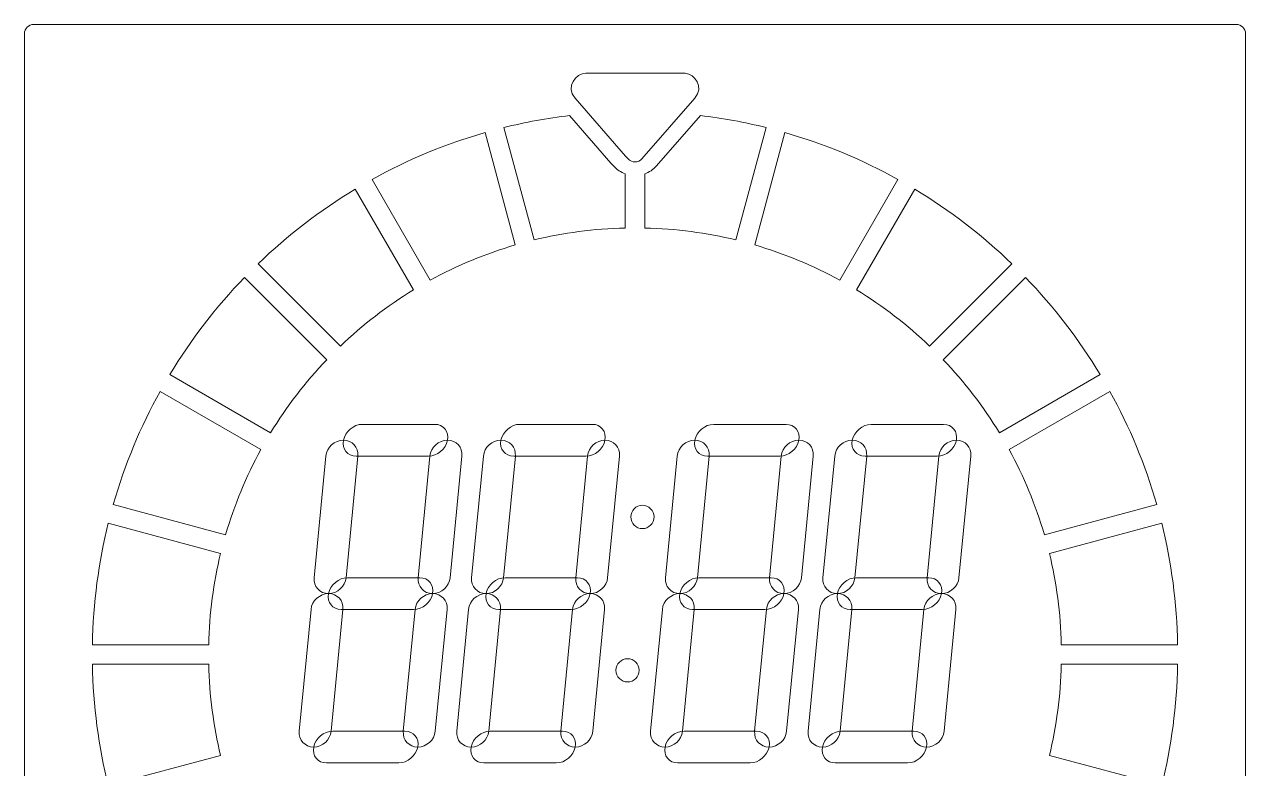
# Model space of a CAD drawing. Header units: millimetres. Extents: x 0 to 31.5, y 0 to 31.5.
# Drawn here: x 0 to 31.5, y 12.31 to 31.5 of the extents above; entities that cross this region are included whole.
import ezdxf

# ---------------------------------------------------------------- set-up
doc = ezdxf.new("R2010")
doc.units = ezdxf.units.MM
doc.header["$MEASUREMENT"] = 0
doc.layers.add('CAMADA_1', color=7, linetype='Continuous')

msp = doc.modelspace()

# ---------------------------------------------------------------- linework, layer by layer
at = {"layer": 'CAMADA_1', "lineweight": 9}
for centre in [(15.9417, 18.799), (15.5583, 14.8437)]:
    msp.add_ellipse(centre, major_axis=(0, 0.3), ratio=1, dxfattribs=at)
for points, knots in [([(0.2423, 31.5), (0.2423, 31.5), (31.2577, 31.5), (31.2577, 31.5), (31.2577, 31.5), (31.3912, 31.5), (31.5, 31.3912), (31.5, 31.2577), (31.5, 31.2577), (31.5, 31.2577), (31.5, 0.2423), (31.5, 0.2423), (31.5, 0.2423), (31.5, 0.1088), (31.3912, 0), (31.2577, 0), (31.2577, 0), (31.2577, 0), (0.2423, 0), (0.2423, 0), (0.2423, 0), (0.1088, 0), (0, 0.1088), (0, 0.2423), (0, 0.2423), (0, 0.2423), (0, 31.2577), (0, 31.2577), (0, 31.2577), (0, 31.3912), (0.1088, 31.5), (0.2423, 31.5)], [0, 0, 0, 0, 0.1111111, 0.1111111, 0.1111111, 0.1111111, 0.2222222, 0.2222222, 0.2222222, 0.2222222, 0.3333333, 0.3333333, 0.3333333, 0.3333333, 0.4444444, 0.4444444, 0.4444444, 0.4444444, 0.5555556, 0.5555556, 0.5555556, 0.5555556, 0.6666667, 0.6666667, 0.6666667, 0.6666667, 0.7777778, 0.7777778, 0.7777778, 0.7777778, 1, 1, 1, 1]), ([(14.2058, 29.596), (14.2058, 29.596), (15.5067, 28.1054), (15.5067, 28.1054), (15.5067, 28.1054), (15.5067, 28.1054), (15.5725, 28.0312), (15.5725, 28.0312), (15.5725, 28.0312), (15.621, 27.9766), (15.6863, 27.9521), (15.75, 27.9576), (15.75, 27.9576), (15.8137, 27.9521), (15.8796, 27.9762), (15.9275, 28.0312), (15.9275, 28.0312), (15.9275, 28.0312), (17.2942, 29.5972), (17.2942, 29.5972), (17.2942, 29.5972), (17.5453, 29.8849), (17.2879, 30.2212), (17.0433, 30.2435), (17.0433, 30.2435), (17.0433, 30.2435), (14.6234, 30.2435), (14.6234, 30.2435), (14.6234, 30.2435), (14.6234, 30.2435), (14.4822, 30.2435), (14.4822, 30.2435), (14.4822, 30.2435), (14.2306, 30.2435), (13.946, 29.8937), (14.2058, 29.596)], [0, 0, 0, 0, 0.1, 0.1, 0.1, 0.1, 0.2, 0.2, 0.2, 0.2, 0.3, 0.3, 0.3, 0.3, 0.4, 0.4, 0.4, 0.4, 0.5, 0.5, 0.5, 0.5, 0.6, 0.6, 0.6, 0.6, 0.7, 0.7, 0.7, 0.7, 0.8, 0.8, 0.8, 0.8, 1, 1, 1, 1]), ([(13.1448, 25.9421), (13.9022, 26.1263), (14.6903, 26.2319), (15.5, 26.2501), (15.5, 26.2501), (15.5, 26.2501), (15.5, 27.6463), (15.5, 27.6463), (15.5, 27.6463), (15.3854, 27.6864), (15.2815, 27.7558), (15.1984, 27.8495), (15.1984, 27.8495), (15.1984, 27.8495), (15.13, 27.9266), (15.13, 27.9266), (15.13, 27.9266), (15.13, 27.9266), (14.0611, 29.1514), (14.0611, 29.1514), (14.0611, 29.1514), (13.4852, 29.0822), (12.9201, 28.978), (12.368, 28.841), (12.368, 28.841), (12.368, 28.841), (13.1448, 25.9421), (13.1448, 25.9421)], [0, 0, 0, 0, 0.125, 0.125, 0.125, 0.125, 0.25, 0.25, 0.25, 0.25, 0.375, 0.375, 0.375, 0.375, 0.5, 0.5, 0.5, 0.5, 0.625, 0.625, 0.625, 0.625, 0.75, 0.75, 0.75, 0.75, 1, 1, 1, 1]), ([(16, 26.2501), (16.8098, 26.232), (17.5978, 26.1261), (18.3553, 25.9421), (18.3553, 25.9421), (18.3553, 25.9421), (19.132, 28.841), (19.132, 28.841), (19.132, 28.841), (18.5795, 28.978), (18.0142, 29.0823), (17.438, 29.1515), (17.438, 29.1515), (17.438, 29.1515), (16.3042, 27.8524), (16.3042, 27.8524), (16.3042, 27.8524), (16.221, 27.757), (16.1159, 27.6865), (16, 27.6461), (16, 27.6461), (16, 27.6461), (16, 26.2501), (16, 26.2501)], [0, 0, 0, 0, 0.1428571, 0.1428571, 0.1428571, 0.1428571, 0.2857143, 0.2857143, 0.2857143, 0.2857143, 0.4285714, 0.4285714, 0.4285714, 0.4285714, 0.5714286, 0.5714286, 0.5714286, 0.5714286, 0.7142857, 0.7142857, 0.7142857, 0.7142857, 1, 1, 1, 1]), ([(8.9668, 27.5021), (9.8816, 28.0099), (10.8591, 28.4182), (11.8848, 28.7125), (11.8848, 28.7125), (11.8848, 28.7125), (12.6616, 25.8131), (12.6616, 25.8131), (12.6616, 25.8131), (11.8919, 25.5883), (11.157, 25.282), (10.4671, 24.9035), (10.4671, 24.9035), (10.4671, 24.9035), (8.9668, 27.5021), (8.9668, 27.5021)], [0, 0, 0, 0, 0.2, 0.2, 0.2, 0.2, 0.4, 0.4, 0.4, 0.4, 0.6, 0.6, 0.6, 0.6, 1, 1, 1, 1]), ([(19.6152, 28.7125), (20.6411, 28.4185), (21.6184, 28.0097), (22.5332, 27.5021), (22.5332, 27.5021), (22.5332, 27.5021), (21.0329, 24.9035), (21.0329, 24.9035), (21.0329, 24.9035), (20.343, 25.2819), (19.6082, 25.5884), (18.8384, 25.8131), (18.8384, 25.8131), (18.8384, 25.8131), (19.6152, 28.7125), (19.6152, 28.7125)], [0, 0, 0, 0, 0.2, 0.2, 0.2, 0.2, 0.4, 0.4, 0.4, 0.4, 0.6, 0.6, 0.6, 0.6, 1, 1, 1, 1]), ([(6.0293, 25.3275), (6.787, 26.0588), (7.6269, 26.7053), (8.5338, 27.2521), (8.5338, 27.2521), (8.5338, 27.2521), (10.0342, 24.6534), (10.0342, 24.6534), (10.0342, 24.6534), (9.3545, 24.2391), (8.723, 23.7532), (8.1507, 23.2061), (8.1507, 23.2061), (8.1507, 23.2061), (6.0293, 25.3275), (6.0293, 25.3275)], [0, 0, 0, 0, 0.2, 0.2, 0.2, 0.2, 0.4, 0.4, 0.4, 0.4, 0.6, 0.6, 0.6, 0.6, 1, 1, 1, 1]), ([(22.9662, 27.2521), (23.8732, 26.7055), (24.7129, 26.0588), (25.4707, 25.3275), (25.4707, 25.3275), (25.4707, 25.3275), (23.3493, 23.2061), (23.3493, 23.2061), (23.3493, 23.2061), (22.7769, 23.7532), (22.1456, 24.2392), (21.4658, 24.6534), (21.4658, 24.6534), (21.4658, 24.6534), (22.9662, 27.2521), (22.9662, 27.2521)], [0, 0, 0, 0, 0.2, 0.2, 0.2, 0.2, 0.4, 0.4, 0.4, 0.4, 0.6, 0.6, 0.6, 0.6, 1, 1, 1, 1]), ([(3.7512, 22.4695), (4.2978, 23.3765), (4.9445, 24.2162), (5.6758, 24.974), (5.6758, 24.974), (5.6758, 24.974), (7.7972, 22.8526), (7.7972, 22.8526), (7.7972, 22.8526), (7.2501, 22.2802), (6.7641, 21.6489), (6.3499, 20.9691), (6.3499, 20.9691), (6.3499, 20.9691), (3.7512, 22.4695), (3.7512, 22.4695)], [0, 0, 0, 0, 0.2, 0.2, 0.2, 0.2, 0.4, 0.4, 0.4, 0.4, 0.6, 0.6, 0.6, 0.6, 1, 1, 1, 1]), ([(25.8242, 24.974), (26.5555, 24.2163), (27.202, 23.3764), (27.7488, 22.4695), (27.7488, 22.4695), (27.7488, 22.4695), (25.1501, 20.9691), (25.1501, 20.9691), (25.1501, 20.9691), (24.7358, 21.6488), (24.2499, 22.2803), (23.7028, 22.8526), (23.7028, 22.8526), (23.7028, 22.8526), (25.8242, 24.974), (25.8242, 24.974)], [0, 0, 0, 0, 0.2, 0.2, 0.2, 0.2, 0.4, 0.4, 0.4, 0.4, 0.6, 0.6, 0.6, 0.6, 1, 1, 1, 1]), ([(2.2908, 19.1185), (2.5848, 20.1444), (2.9936, 21.1217), (3.5012, 22.0365), (3.5012, 22.0365), (3.5012, 22.0365), (6.0998, 20.5362), (6.0998, 20.5362), (6.0998, 20.5362), (5.7214, 19.8463), (5.4149, 19.1114), (5.1902, 18.3416), (5.1902, 18.3416), (5.1902, 18.3416), (2.2908, 19.1185), (2.2908, 19.1185)], [0, 0, 0, 0, 0.2, 0.2, 0.2, 0.2, 0.4, 0.4, 0.4, 0.4, 0.6, 0.6, 0.6, 0.6, 1, 1, 1, 1]), ([(27.9988, 22.0365), (28.5066, 21.1217), (28.9149, 20.1443), (29.2092, 19.1185), (29.2092, 19.1185), (29.2092, 19.1185), (26.3098, 18.3416), (26.3098, 18.3416), (26.3098, 18.3416), (26.0849, 19.1113), (25.7787, 19.8463), (25.4002, 20.5362), (25.4002, 20.5362), (25.4002, 20.5362), (27.9988, 22.0365), (27.9988, 22.0365)], [0, 0, 0, 0, 0.2, 0.2, 0.2, 0.2, 0.4, 0.4, 0.4, 0.4, 0.6, 0.6, 0.6, 0.6, 1, 1, 1, 1]), ([(8.7186, 21.1873), (8.7186, 21.1873), (10.5832, 21.1873), (10.5832, 21.1873), (10.5832, 21.1873), (10.8089, 21.1873), (10.9574, 21.0026), (10.9133, 20.777), (10.9133, 20.777), (10.9133, 20.777), (10.9133, 20.7768), (10.9133, 20.7768), (10.9133, 20.7768), (10.8691, 20.551), (10.6484, 20.3665), (10.4227, 20.3665), (10.4227, 20.3665), (10.4227, 20.3665), (8.5581, 20.3665), (8.5581, 20.3665), (8.5581, 20.3665), (8.3324, 20.3665), (8.1839, 20.551), (8.228, 20.7768), (8.228, 20.7768), (8.228, 20.7768), (8.228, 20.777), (8.228, 20.777), (8.228, 20.777), (8.2722, 21.0026), (8.4929, 21.1873), (8.7186, 21.1873)], [0, 0, 0, 0, 0.1111111, 0.1111111, 0.1111111, 0.1111111, 0.2222222, 0.2222222, 0.2222222, 0.2222222, 0.3333333, 0.3333333, 0.3333333, 0.3333333, 0.4444444, 0.4444444, 0.4444444, 0.4444444, 0.5555556, 0.5555556, 0.5555556, 0.5555556, 0.6666667, 0.6666667, 0.6666667, 0.6666667, 0.7777778, 0.7777778, 0.7777778, 0.7777778, 1, 1, 1, 1]), ([(12.7814, 21.1873), (12.7814, 21.1873), (14.646, 21.1873), (14.646, 21.1873), (14.646, 21.1873), (14.8717, 21.1873), (15.0202, 21.0026), (14.9761, 20.777), (14.9761, 20.777), (14.9761, 20.777), (14.9761, 20.7768), (14.9761, 20.7768), (14.9761, 20.7768), (14.9319, 20.551), (14.7112, 20.3665), (14.4855, 20.3665), (14.4855, 20.3665), (14.4855, 20.3665), (12.6209, 20.3665), (12.6209, 20.3665), (12.6209, 20.3665), (12.3952, 20.3665), (12.2467, 20.551), (12.2908, 20.7768), (12.2908, 20.7768), (12.2908, 20.7768), (12.2908, 20.777), (12.2908, 20.777), (12.2908, 20.777), (12.335, 21.0026), (12.5557, 21.1873), (12.7814, 21.1873)], [0, 0, 0, 0, 0.1111111, 0.1111111, 0.1111111, 0.1111111, 0.2222222, 0.2222222, 0.2222222, 0.2222222, 0.3333333, 0.3333333, 0.3333333, 0.3333333, 0.4444444, 0.4444444, 0.4444444, 0.4444444, 0.5555556, 0.5555556, 0.5555556, 0.5555556, 0.6666667, 0.6666667, 0.6666667, 0.6666667, 0.7777778, 0.7777778, 0.7777778, 0.7777778, 1, 1, 1, 1]), ([(17.7814, 21.1871), (17.7814, 21.1871), (19.646, 21.1871), (19.646, 21.1871), (19.646, 21.1871), (19.8717, 21.1871), (20.0202, 21.0024), (19.9761, 20.7768), (19.9761, 20.7768), (19.9761, 20.7768), (19.9761, 20.7766), (19.9761, 20.7766), (19.9761, 20.7766), (19.9319, 20.5508), (19.7112, 20.3663), (19.4855, 20.3663), (19.4855, 20.3663), (19.4855, 20.3663), (17.6209, 20.3663), (17.6209, 20.3663), (17.6209, 20.3663), (17.3952, 20.3663), (17.2467, 20.5508), (17.2908, 20.7766), (17.2908, 20.7766), (17.2908, 20.7766), (17.2908, 20.7768), (17.2908, 20.7768), (17.2908, 20.7768), (17.335, 21.0024), (17.5557, 21.1871), (17.7814, 21.1871)], [0, 0, 0, 0, 0.1111111, 0.1111111, 0.1111111, 0.1111111, 0.2222222, 0.2222222, 0.2222222, 0.2222222, 0.3333333, 0.3333333, 0.3333333, 0.3333333, 0.4444444, 0.4444444, 0.4444444, 0.4444444, 0.5555556, 0.5555556, 0.5555556, 0.5555556, 0.6666667, 0.6666667, 0.6666667, 0.6666667, 0.7777778, 0.7777778, 0.7777778, 0.7777778, 1, 1, 1, 1]), ([(21.8442, 21.1871), (21.8442, 21.1871), (23.7088, 21.1871), (23.7088, 21.1871), (23.7088, 21.1871), (23.9345, 21.1871), (24.083, 21.0024), (24.0389, 20.7768), (24.0389, 20.7768), (24.0389, 20.7768), (24.0389, 20.7766), (24.0389, 20.7766), (24.0389, 20.7766), (23.9947, 20.5508), (23.774, 20.3663), (23.5483, 20.3663), (23.5483, 20.3663), (23.5483, 20.3663), (21.6837, 20.3663), (21.6837, 20.3663), (21.6837, 20.3663), (21.458, 20.3663), (21.3095, 20.5508), (21.3536, 20.7766), (21.3536, 20.7766), (21.3536, 20.7766), (21.3536, 20.7768), (21.3536, 20.7768), (21.3536, 20.7768), (21.3978, 21.0024), (21.6185, 21.1871), (21.8442, 21.1871)], [0, 0, 0, 0, 0.1111111, 0.1111111, 0.1111111, 0.1111111, 0.2222222, 0.2222222, 0.2222222, 0.2222222, 0.3333333, 0.3333333, 0.3333333, 0.3333333, 0.4444444, 0.4444444, 0.4444444, 0.4444444, 0.5555556, 0.5555556, 0.5555556, 0.5555556, 0.6666667, 0.6666667, 0.6666667, 0.6666667, 0.7777778, 0.7777778, 0.7777778, 0.7777778, 1, 1, 1, 1]), ([(7.4718, 17.23), (7.4718, 17.23), (7.776, 20.3685), (7.776, 20.3685), (7.776, 20.3685), (7.7978, 20.5932), (8.0011, 20.777), (8.2278, 20.777), (8.2278, 20.777), (8.2278, 20.777), (8.228, 20.777), (8.228, 20.777), (8.228, 20.777), (8.4549, 20.777), (8.6224, 20.5932), (8.6006, 20.3685), (8.6006, 20.3685), (8.6006, 20.3685), (8.2964, 17.23), (8.2964, 17.23), (8.2964, 17.23), (8.2746, 17.0052), (8.0714, 16.8215), (7.8446, 16.8215), (7.8446, 16.8215), (7.8446, 16.8215), (7.8444, 16.8215), (7.8444, 16.8215), (7.8444, 16.8215), (7.6177, 16.8215), (7.45, 17.0052), (7.4718, 17.23)], [0, 0, 0, 0, 0.1111111, 0.1111111, 0.1111111, 0.1111111, 0.2222222, 0.2222222, 0.2222222, 0.2222222, 0.3333333, 0.3333333, 0.3333333, 0.3333333, 0.4444444, 0.4444444, 0.4444444, 0.4444444, 0.5555556, 0.5555556, 0.5555556, 0.5555556, 0.6666667, 0.6666667, 0.6666667, 0.6666667, 0.7777778, 0.7777778, 0.7777778, 0.7777778, 1, 1, 1, 1]), ([(10.1573, 17.2298), (10.1573, 17.2298), (10.4615, 20.3683), (10.4615, 20.3683), (10.4615, 20.3683), (10.4833, 20.593), (10.6866, 20.7768), (10.9133, 20.7768), (10.9133, 20.7768), (10.9133, 20.7768), (10.9135, 20.7768), (10.9135, 20.7768), (10.9135, 20.7768), (11.1404, 20.7768), (11.3079, 20.593), (11.2861, 20.3683), (11.2861, 20.3683), (11.2861, 20.3683), (10.9819, 17.2298), (10.9819, 17.2298), (10.9819, 17.2298), (10.9601, 17.005), (10.7569, 16.8213), (10.5301, 16.8213), (10.5301, 16.8213), (10.5301, 16.8213), (10.5299, 16.8213), (10.5299, 16.8213), (10.5299, 16.8213), (10.3032, 16.8213), (10.1355, 17.005), (10.1573, 17.2298)], [0, 0, 0, 0, 0.1111111, 0.1111111, 0.1111111, 0.1111111, 0.2222222, 0.2222222, 0.2222222, 0.2222222, 0.3333333, 0.3333333, 0.3333333, 0.3333333, 0.4444444, 0.4444444, 0.4444444, 0.4444444, 0.5555556, 0.5555556, 0.5555556, 0.5555556, 0.6666667, 0.6666667, 0.6666667, 0.6666667, 0.7777778, 0.7777778, 0.7777778, 0.7777778, 1, 1, 1, 1]), ([(11.5346, 17.23), (11.5346, 17.23), (11.8388, 20.3685), (11.8388, 20.3685), (11.8388, 20.3685), (11.8606, 20.5932), (12.0639, 20.777), (12.2906, 20.777), (12.2906, 20.777), (12.2906, 20.777), (12.2908, 20.777), (12.2908, 20.777), (12.2908, 20.777), (12.5177, 20.777), (12.6852, 20.5932), (12.6634, 20.3685), (12.6634, 20.3685), (12.6634, 20.3685), (12.3592, 17.23), (12.3592, 17.23), (12.3592, 17.23), (12.3374, 17.0052), (12.1342, 16.8215), (11.9074, 16.8215), (11.9074, 16.8215), (11.9074, 16.8215), (11.9072, 16.8215), (11.9072, 16.8215), (11.9072, 16.8215), (11.6805, 16.8215), (11.5128, 17.0052), (11.5346, 17.23)], [0, 0, 0, 0, 0.1111111, 0.1111111, 0.1111111, 0.1111111, 0.2222222, 0.2222222, 0.2222222, 0.2222222, 0.3333333, 0.3333333, 0.3333333, 0.3333333, 0.4444444, 0.4444444, 0.4444444, 0.4444444, 0.5555556, 0.5555556, 0.5555556, 0.5555556, 0.6666667, 0.6666667, 0.6666667, 0.6666667, 0.7777778, 0.7777778, 0.7777778, 0.7777778, 1, 1, 1, 1]), ([(14.2201, 17.2298), (14.2201, 17.2298), (14.5243, 20.3683), (14.5243, 20.3683), (14.5243, 20.3683), (14.5461, 20.593), (14.7494, 20.7768), (14.9761, 20.7768), (14.9761, 20.7768), (14.9761, 20.7768), (14.9763, 20.7768), (14.9763, 20.7768), (14.9763, 20.7768), (15.2032, 20.7768), (15.3707, 20.593), (15.3489, 20.3683), (15.3489, 20.3683), (15.3489, 20.3683), (15.0447, 17.2298), (15.0447, 17.2298), (15.0447, 17.2298), (15.0229, 17.005), (14.8197, 16.8213), (14.5929, 16.8213), (14.5929, 16.8213), (14.5929, 16.8213), (14.5927, 16.8213), (14.5927, 16.8213), (14.5927, 16.8213), (14.366, 16.8213), (14.1983, 17.005), (14.2201, 17.2298)], [0, 0, 0, 0, 0.1111111, 0.1111111, 0.1111111, 0.1111111, 0.2222222, 0.2222222, 0.2222222, 0.2222222, 0.3333333, 0.3333333, 0.3333333, 0.3333333, 0.4444444, 0.4444444, 0.4444444, 0.4444444, 0.5555556, 0.5555556, 0.5555556, 0.5555556, 0.6666667, 0.6666667, 0.6666667, 0.6666667, 0.7777778, 0.7777778, 0.7777778, 0.7777778, 1, 1, 1, 1]), ([(16.5346, 17.2298), (16.5346, 17.2298), (16.8388, 20.3683), (16.8388, 20.3683), (16.8388, 20.3683), (16.8606, 20.593), (17.0639, 20.7768), (17.2906, 20.7768), (17.2906, 20.7768), (17.2906, 20.7768), (17.2908, 20.7768), (17.2908, 20.7768), (17.2908, 20.7768), (17.5177, 20.7768), (17.6852, 20.593), (17.6634, 20.3683), (17.6634, 20.3683), (17.6634, 20.3683), (17.3592, 17.2298), (17.3592, 17.2298), (17.3592, 17.2298), (17.3374, 17.005), (17.1342, 16.8213), (16.9074, 16.8213), (16.9074, 16.8213), (16.9074, 16.8213), (16.9072, 16.8213), (16.9072, 16.8213), (16.9072, 16.8213), (16.6805, 16.8213), (16.5128, 17.005), (16.5346, 17.2298)], [0, 0, 0, 0, 0.1111111, 0.1111111, 0.1111111, 0.1111111, 0.2222222, 0.2222222, 0.2222222, 0.2222222, 0.3333333, 0.3333333, 0.3333333, 0.3333333, 0.4444444, 0.4444444, 0.4444444, 0.4444444, 0.5555556, 0.5555556, 0.5555556, 0.5555556, 0.6666667, 0.6666667, 0.6666667, 0.6666667, 0.7777778, 0.7777778, 0.7777778, 0.7777778, 1, 1, 1, 1]), ([(19.2201, 17.2296), (19.2201, 17.2296), (19.5243, 20.3681), (19.5243, 20.3681), (19.5243, 20.3681), (19.5461, 20.5928), (19.7494, 20.7766), (19.9761, 20.7766), (19.9761, 20.7766), (19.9761, 20.7766), (19.9763, 20.7766), (19.9763, 20.7766), (19.9763, 20.7766), (20.2032, 20.7766), (20.3707, 20.5928), (20.3489, 20.3681), (20.3489, 20.3681), (20.3489, 20.3681), (20.0447, 17.2296), (20.0447, 17.2296), (20.0447, 17.2296), (20.0229, 17.0048), (19.8197, 16.8211), (19.5929, 16.8211), (19.5929, 16.8211), (19.5929, 16.8211), (19.5927, 16.8211), (19.5927, 16.8211), (19.5927, 16.8211), (19.366, 16.8211), (19.1983, 17.0048), (19.2201, 17.2296)], [0, 0, 0, 0, 0.1111111, 0.1111111, 0.1111111, 0.1111111, 0.2222222, 0.2222222, 0.2222222, 0.2222222, 0.3333333, 0.3333333, 0.3333333, 0.3333333, 0.4444444, 0.4444444, 0.4444444, 0.4444444, 0.5555556, 0.5555556, 0.5555556, 0.5555556, 0.6666667, 0.6666667, 0.6666667, 0.6666667, 0.7777778, 0.7777778, 0.7777778, 0.7777778, 1, 1, 1, 1]), ([(20.5974, 17.2298), (20.5974, 17.2298), (20.9016, 20.3683), (20.9016, 20.3683), (20.9016, 20.3683), (20.9234, 20.593), (21.1267, 20.7768), (21.3534, 20.7768), (21.3534, 20.7768), (21.3534, 20.7768), (21.3536, 20.7768), (21.3536, 20.7768), (21.3536, 20.7768), (21.5805, 20.7768), (21.748, 20.593), (21.7262, 20.3683), (21.7262, 20.3683), (21.7262, 20.3683), (21.422, 17.2298), (21.422, 17.2298), (21.422, 17.2298), (21.4002, 17.005), (21.197, 16.8213), (20.9702, 16.8213), (20.9702, 16.8213), (20.9702, 16.8213), (20.97, 16.8213), (20.97, 16.8213), (20.97, 16.8213), (20.7433, 16.8213), (20.5756, 17.005), (20.5974, 17.2298)], [0, 0, 0, 0, 0.1111111, 0.1111111, 0.1111111, 0.1111111, 0.2222222, 0.2222222, 0.2222222, 0.2222222, 0.3333333, 0.3333333, 0.3333333, 0.3333333, 0.4444444, 0.4444444, 0.4444444, 0.4444444, 0.5555556, 0.5555556, 0.5555556, 0.5555556, 0.6666667, 0.6666667, 0.6666667, 0.6666667, 0.7777778, 0.7777778, 0.7777778, 0.7777778, 1, 1, 1, 1]), ([(23.2829, 17.2296), (23.2829, 17.2296), (23.5871, 20.3681), (23.5871, 20.3681), (23.5871, 20.3681), (23.6089, 20.5928), (23.8122, 20.7766), (24.0389, 20.7766), (24.0389, 20.7766), (24.0389, 20.7766), (24.0391, 20.7766), (24.0391, 20.7766), (24.0391, 20.7766), (24.266, 20.7766), (24.4335, 20.5928), (24.4117, 20.3681), (24.4117, 20.3681), (24.4117, 20.3681), (24.1075, 17.2296), (24.1075, 17.2296), (24.1075, 17.2296), (24.0857, 17.0048), (23.8825, 16.8211), (23.6557, 16.8211), (23.6557, 16.8211), (23.6557, 16.8211), (23.6555, 16.8211), (23.6555, 16.8211), (23.6555, 16.8211), (23.4288, 16.8211), (23.2611, 17.0048), (23.2829, 17.2296)], [0, 0, 0, 0, 0.1111111, 0.1111111, 0.1111111, 0.1111111, 0.2222222, 0.2222222, 0.2222222, 0.2222222, 0.3333333, 0.3333333, 0.3333333, 0.3333333, 0.4444444, 0.4444444, 0.4444444, 0.4444444, 0.5555556, 0.5555556, 0.5555556, 0.5555556, 0.6666667, 0.6666667, 0.6666667, 0.6666667, 0.7777778, 0.7777778, 0.7777778, 0.7777778, 1, 1, 1, 1]), ([(1.7532, 15.5033), (1.7721, 16.5815), (1.9129, 17.6298), (2.1623, 18.6353), (2.1623, 18.6353), (2.1623, 18.6353), (5.0612, 17.8585), (5.0612, 17.8585), (5.0612, 17.8585), (4.8772, 17.101), (4.7713, 16.3131), (4.7532, 15.5033), (4.7532, 15.5033), (4.7532, 15.5033), (1.7532, 15.5033), (1.7532, 15.5033)], [0, 0, 0, 0, 0.2, 0.2, 0.2, 0.2, 0.4, 0.4, 0.4, 0.4, 0.6, 0.6, 0.6, 0.6, 1, 1, 1, 1]), ([(29.3377, 18.6353), (29.5872, 17.6298), (29.7278, 16.5813), (29.7468, 15.5033), (29.7468, 15.5033), (29.7468, 15.5033), (26.7468, 15.5033), (26.7468, 15.5033), (26.7468, 15.5033), (26.7286, 16.313), (26.623, 17.1011), (26.4388, 17.8585), (26.4388, 17.8585), (26.4388, 17.8585), (29.3377, 18.6353), (29.3377, 18.6353)], [0, 0, 0, 0, 0.2, 0.2, 0.2, 0.2, 0.4, 0.4, 0.4, 0.4, 0.6, 0.6, 0.6, 0.6, 1, 1, 1, 1]), ([(8.3352, 17.232), (8.3352, 17.232), (10.1998, 17.232), (10.1998, 17.232), (10.1998, 17.232), (10.4255, 17.232), (10.574, 17.0473), (10.5299, 16.8217), (10.5299, 16.8217), (10.5299, 16.8217), (10.5299, 16.8215), (10.5299, 16.8215), (10.5299, 16.8215), (10.4857, 16.5957), (10.265, 16.4112), (10.0393, 16.4112), (10.0393, 16.4112), (10.0393, 16.4112), (8.1747, 16.4112), (8.1747, 16.4112), (8.1747, 16.4112), (7.949, 16.4112), (7.8005, 16.5957), (7.8446, 16.8215), (7.8446, 16.8215), (7.8446, 16.8215), (7.8446, 16.8217), (7.8446, 16.8217), (7.8446, 16.8217), (7.8888, 17.0473), (8.1095, 17.232), (8.3352, 17.232)], [0, 0, 0, 0, 0.1111111, 0.1111111, 0.1111111, 0.1111111, 0.2222222, 0.2222222, 0.2222222, 0.2222222, 0.3333333, 0.3333333, 0.3333333, 0.3333333, 0.4444444, 0.4444444, 0.4444444, 0.4444444, 0.5555556, 0.5555556, 0.5555556, 0.5555556, 0.6666667, 0.6666667, 0.6666667, 0.6666667, 0.7777778, 0.7777778, 0.7777778, 0.7777778, 1, 1, 1, 1]), ([(12.398, 17.232), (12.398, 17.232), (14.2626, 17.232), (14.2626, 17.232), (14.2626, 17.232), (14.4883, 17.232), (14.6368, 17.0473), (14.5927, 16.8217), (14.5927, 16.8217), (14.5927, 16.8217), (14.5927, 16.8215), (14.5927, 16.8215), (14.5927, 16.8215), (14.5485, 16.5957), (14.3278, 16.4112), (14.1021, 16.4112), (14.1021, 16.4112), (14.1021, 16.4112), (12.2375, 16.4112), (12.2375, 16.4112), (12.2375, 16.4112), (12.0118, 16.4112), (11.8633, 16.5957), (11.9074, 16.8215), (11.9074, 16.8215), (11.9074, 16.8215), (11.9074, 16.8217), (11.9074, 16.8217), (11.9074, 16.8217), (11.9516, 17.0473), (12.1723, 17.232), (12.398, 17.232)], [0, 0, 0, 0, 0.1111111, 0.1111111, 0.1111111, 0.1111111, 0.2222222, 0.2222222, 0.2222222, 0.2222222, 0.3333333, 0.3333333, 0.3333333, 0.3333333, 0.4444444, 0.4444444, 0.4444444, 0.4444444, 0.5555556, 0.5555556, 0.5555556, 0.5555556, 0.6666667, 0.6666667, 0.6666667, 0.6666667, 0.7777778, 0.7777778, 0.7777778, 0.7777778, 1, 1, 1, 1]), ([(17.398, 17.2318), (17.398, 17.2318), (19.2626, 17.2318), (19.2626, 17.2318), (19.2626, 17.2318), (19.4883, 17.2318), (19.6368, 17.0471), (19.5927, 16.8215), (19.5927, 16.8215), (19.5927, 16.8215), (19.5927, 16.8213), (19.5927, 16.8213), (19.5927, 16.8213), (19.5485, 16.5955), (19.3278, 16.411), (19.1021, 16.411), (19.1021, 16.411), (19.1021, 16.411), (17.2375, 16.411), (17.2375, 16.411), (17.2375, 16.411), (17.0118, 16.411), (16.8633, 16.5955), (16.9074, 16.8213), (16.9074, 16.8213), (16.9074, 16.8213), (16.9074, 16.8215), (16.9074, 16.8215), (16.9074, 16.8215), (16.9516, 17.0471), (17.1723, 17.2318), (17.398, 17.2318)], [0, 0, 0, 0, 0.1111111, 0.1111111, 0.1111111, 0.1111111, 0.2222222, 0.2222222, 0.2222222, 0.2222222, 0.3333333, 0.3333333, 0.3333333, 0.3333333, 0.4444444, 0.4444444, 0.4444444, 0.4444444, 0.5555556, 0.5555556, 0.5555556, 0.5555556, 0.6666667, 0.6666667, 0.6666667, 0.6666667, 0.7777778, 0.7777778, 0.7777778, 0.7777778, 1, 1, 1, 1]), ([(21.4608, 17.2318), (21.4608, 17.2318), (23.3254, 17.2318), (23.3254, 17.2318), (23.3254, 17.2318), (23.5511, 17.2318), (23.6996, 17.0471), (23.6555, 16.8215), (23.6555, 16.8215), (23.6555, 16.8215), (23.6555, 16.8213), (23.6555, 16.8213), (23.6555, 16.8213), (23.6113, 16.5955), (23.3906, 16.411), (23.1649, 16.411), (23.1649, 16.411), (23.1649, 16.411), (21.3003, 16.411), (21.3003, 16.411), (21.3003, 16.411), (21.0746, 16.411), (20.9261, 16.5955), (20.9702, 16.8213), (20.9702, 16.8213), (20.9702, 16.8213), (20.9702, 16.8215), (20.9702, 16.8215), (20.9702, 16.8215), (21.0144, 17.0471), (21.2351, 17.2318), (21.4608, 17.2318)], [0, 0, 0, 0, 0.1111111, 0.1111111, 0.1111111, 0.1111111, 0.2222222, 0.2222222, 0.2222222, 0.2222222, 0.3333333, 0.3333333, 0.3333333, 0.3333333, 0.4444444, 0.4444444, 0.4444444, 0.4444444, 0.5555556, 0.5555556, 0.5555556, 0.5555556, 0.6666667, 0.6666667, 0.6666667, 0.6666667, 0.7777778, 0.7777778, 0.7777778, 0.7777778, 1, 1, 1, 1]), ([(7.0884, 13.2747), (7.0884, 13.2747), (7.3926, 16.4132), (7.3926, 16.4132), (7.3926, 16.4132), (7.4144, 16.6379), (7.6177, 16.8217), (7.8444, 16.8217), (7.8444, 16.8217), (7.8444, 16.8217), (7.8446, 16.8217), (7.8446, 16.8217), (7.8446, 16.8217), (8.0715, 16.8217), (8.239, 16.6379), (8.2172, 16.4132), (8.2172, 16.4132), (8.2172, 16.4132), (7.913, 13.2747), (7.913, 13.2747), (7.913, 13.2747), (7.8912, 13.0499), (7.688, 12.8662), (7.4612, 12.8662), (7.4612, 12.8662), (7.4612, 12.8662), (7.461, 12.8662), (7.461, 12.8662), (7.461, 12.8662), (7.2343, 12.8662), (7.0666, 13.0499), (7.0884, 13.2747)], [0, 0, 0, 0, 0.1111111, 0.1111111, 0.1111111, 0.1111111, 0.2222222, 0.2222222, 0.2222222, 0.2222222, 0.3333333, 0.3333333, 0.3333333, 0.3333333, 0.4444444, 0.4444444, 0.4444444, 0.4444444, 0.5555556, 0.5555556, 0.5555556, 0.5555556, 0.6666667, 0.6666667, 0.6666667, 0.6666667, 0.7777778, 0.7777778, 0.7777778, 0.7777778, 1, 1, 1, 1]), ([(9.7739, 13.2745), (9.7739, 13.2745), (10.0781, 16.413), (10.0781, 16.413), (10.0781, 16.413), (10.0999, 16.6377), (10.3032, 16.8215), (10.5299, 16.8215), (10.5299, 16.8215), (10.5299, 16.8215), (10.5301, 16.8215), (10.5301, 16.8215), (10.5301, 16.8215), (10.757, 16.8215), (10.9245, 16.6377), (10.9027, 16.413), (10.9027, 16.413), (10.9027, 16.413), (10.5985, 13.2745), (10.5985, 13.2745), (10.5985, 13.2745), (10.5767, 13.0497), (10.3735, 12.866), (10.1467, 12.866), (10.1467, 12.866), (10.1467, 12.866), (10.1465, 12.866), (10.1465, 12.866), (10.1465, 12.866), (9.9198, 12.866), (9.7521, 13.0497), (9.7739, 13.2745)], [0, 0, 0, 0, 0.1111111, 0.1111111, 0.1111111, 0.1111111, 0.2222222, 0.2222222, 0.2222222, 0.2222222, 0.3333333, 0.3333333, 0.3333333, 0.3333333, 0.4444444, 0.4444444, 0.4444444, 0.4444444, 0.5555556, 0.5555556, 0.5555556, 0.5555556, 0.6666667, 0.6666667, 0.6666667, 0.6666667, 0.7777778, 0.7777778, 0.7777778, 0.7777778, 1, 1, 1, 1]), ([(11.1512, 13.2747), (11.1512, 13.2747), (11.4554, 16.4132), (11.4554, 16.4132), (11.4554, 16.4132), (11.4772, 16.6379), (11.6805, 16.8217), (11.9072, 16.8217), (11.9072, 16.8217), (11.9072, 16.8217), (11.9074, 16.8217), (11.9074, 16.8217), (11.9074, 16.8217), (12.1343, 16.8217), (12.3018, 16.6379), (12.28, 16.4132), (12.28, 16.4132), (12.28, 16.4132), (11.9758, 13.2747), (11.9758, 13.2747), (11.9758, 13.2747), (11.954, 13.0499), (11.7508, 12.8662), (11.524, 12.8662), (11.524, 12.8662), (11.524, 12.8662), (11.5238, 12.8662), (11.5238, 12.8662), (11.5238, 12.8662), (11.2971, 12.8662), (11.1294, 13.0499), (11.1512, 13.2747)], [0, 0, 0, 0, 0.1111111, 0.1111111, 0.1111111, 0.1111111, 0.2222222, 0.2222222, 0.2222222, 0.2222222, 0.3333333, 0.3333333, 0.3333333, 0.3333333, 0.4444444, 0.4444444, 0.4444444, 0.4444444, 0.5555556, 0.5555556, 0.5555556, 0.5555556, 0.6666667, 0.6666667, 0.6666667, 0.6666667, 0.7777778, 0.7777778, 0.7777778, 0.7777778, 1, 1, 1, 1]), ([(13.8367, 13.2745), (13.8367, 13.2745), (14.1409, 16.413), (14.1409, 16.413), (14.1409, 16.413), (14.1627, 16.6377), (14.366, 16.8215), (14.5927, 16.8215), (14.5927, 16.8215), (14.5927, 16.8215), (14.5929, 16.8215), (14.5929, 16.8215), (14.5929, 16.8215), (14.8198, 16.8215), (14.9873, 16.6377), (14.9655, 16.413), (14.9655, 16.413), (14.9655, 16.413), (14.6613, 13.2745), (14.6613, 13.2745), (14.6613, 13.2745), (14.6395, 13.0497), (14.4363, 12.866), (14.2095, 12.866), (14.2095, 12.866), (14.2095, 12.866), (14.2093, 12.866), (14.2093, 12.866), (14.2093, 12.866), (13.9826, 12.866), (13.8149, 13.0497), (13.8367, 13.2745)], [0, 0, 0, 0, 0.1111111, 0.1111111, 0.1111111, 0.1111111, 0.2222222, 0.2222222, 0.2222222, 0.2222222, 0.3333333, 0.3333333, 0.3333333, 0.3333333, 0.4444444, 0.4444444, 0.4444444, 0.4444444, 0.5555556, 0.5555556, 0.5555556, 0.5555556, 0.6666667, 0.6666667, 0.6666667, 0.6666667, 0.7777778, 0.7777778, 0.7777778, 0.7777778, 1, 1, 1, 1]), ([(16.1512, 13.2745), (16.1512, 13.2745), (16.4554, 16.413), (16.4554, 16.413), (16.4554, 16.413), (16.4772, 16.6377), (16.6805, 16.8215), (16.9072, 16.8215), (16.9072, 16.8215), (16.9072, 16.8215), (16.9074, 16.8215), (16.9074, 16.8215), (16.9074, 16.8215), (17.1343, 16.8215), (17.3018, 16.6377), (17.28, 16.413), (17.28, 16.413), (17.28, 16.413), (16.9758, 13.2745), (16.9758, 13.2745), (16.9758, 13.2745), (16.954, 13.0497), (16.7508, 12.866), (16.524, 12.866), (16.524, 12.866), (16.524, 12.866), (16.5238, 12.866), (16.5238, 12.866), (16.5238, 12.866), (16.2971, 12.866), (16.1294, 13.0497), (16.1512, 13.2745)], [0, 0, 0, 0, 0.1111111, 0.1111111, 0.1111111, 0.1111111, 0.2222222, 0.2222222, 0.2222222, 0.2222222, 0.3333333, 0.3333333, 0.3333333, 0.3333333, 0.4444444, 0.4444444, 0.4444444, 0.4444444, 0.5555556, 0.5555556, 0.5555556, 0.5555556, 0.6666667, 0.6666667, 0.6666667, 0.6666667, 0.7777778, 0.7777778, 0.7777778, 0.7777778, 1, 1, 1, 1]), ([(18.8367, 13.2743), (18.8367, 13.2743), (19.1409, 16.4128), (19.1409, 16.4128), (19.1409, 16.4128), (19.1627, 16.6375), (19.366, 16.8213), (19.5927, 16.8213), (19.5927, 16.8213), (19.5927, 16.8213), (19.5929, 16.8213), (19.5929, 16.8213), (19.5929, 16.8213), (19.8198, 16.8213), (19.9873, 16.6375), (19.9655, 16.4128), (19.9655, 16.4128), (19.9655, 16.4128), (19.6613, 13.2743), (19.6613, 13.2743), (19.6613, 13.2743), (19.6395, 13.0495), (19.4363, 12.8658), (19.2095, 12.8658), (19.2095, 12.8658), (19.2095, 12.8658), (19.2093, 12.8658), (19.2093, 12.8658), (19.2093, 12.8658), (18.9826, 12.8658), (18.8149, 13.0495), (18.8367, 13.2743)], [0, 0, 0, 0, 0.1111111, 0.1111111, 0.1111111, 0.1111111, 0.2222222, 0.2222222, 0.2222222, 0.2222222, 0.3333333, 0.3333333, 0.3333333, 0.3333333, 0.4444444, 0.4444444, 0.4444444, 0.4444444, 0.5555556, 0.5555556, 0.5555556, 0.5555556, 0.6666667, 0.6666667, 0.6666667, 0.6666667, 0.7777778, 0.7777778, 0.7777778, 0.7777778, 1, 1, 1, 1]), ([(20.214, 13.2745), (20.214, 13.2745), (20.5182, 16.413), (20.5182, 16.413), (20.5182, 16.413), (20.54, 16.6377), (20.7433, 16.8215), (20.97, 16.8215), (20.97, 16.8215), (20.97, 16.8215), (20.9702, 16.8215), (20.9702, 16.8215), (20.9702, 16.8215), (21.1971, 16.8215), (21.3646, 16.6377), (21.3428, 16.413), (21.3428, 16.413), (21.3428, 16.413), (21.0386, 13.2745), (21.0386, 13.2745), (21.0386, 13.2745), (21.0168, 13.0497), (20.8136, 12.866), (20.5868, 12.866), (20.5868, 12.866), (20.5868, 12.866), (20.5866, 12.866), (20.5866, 12.866), (20.5866, 12.866), (20.3599, 12.866), (20.1922, 13.0497), (20.214, 13.2745)], [0, 0, 0, 0, 0.1111111, 0.1111111, 0.1111111, 0.1111111, 0.2222222, 0.2222222, 0.2222222, 0.2222222, 0.3333333, 0.3333333, 0.3333333, 0.3333333, 0.4444444, 0.4444444, 0.4444444, 0.4444444, 0.5555556, 0.5555556, 0.5555556, 0.5555556, 0.6666667, 0.6666667, 0.6666667, 0.6666667, 0.7777778, 0.7777778, 0.7777778, 0.7777778, 1, 1, 1, 1]), ([(22.8995, 13.2743), (22.8995, 13.2743), (23.2037, 16.4128), (23.2037, 16.4128), (23.2037, 16.4128), (23.2255, 16.6375), (23.4288, 16.8213), (23.6555, 16.8213), (23.6555, 16.8213), (23.6555, 16.8213), (23.6557, 16.8213), (23.6557, 16.8213), (23.6557, 16.8213), (23.8826, 16.8213), (24.0501, 16.6375), (24.0283, 16.4128), (24.0283, 16.4128), (24.0283, 16.4128), (23.7241, 13.2743), (23.7241, 13.2743), (23.7241, 13.2743), (23.7023, 13.0495), (23.4991, 12.8658), (23.2723, 12.8658), (23.2723, 12.8658), (23.2723, 12.8658), (23.2721, 12.8658), (23.2721, 12.8658), (23.2721, 12.8658), (23.0454, 12.8658), (22.8777, 13.0495), (22.8995, 13.2743)], [0, 0, 0, 0, 0.1111111, 0.1111111, 0.1111111, 0.1111111, 0.2222222, 0.2222222, 0.2222222, 0.2222222, 0.3333333, 0.3333333, 0.3333333, 0.3333333, 0.4444444, 0.4444444, 0.4444444, 0.4444444, 0.5555556, 0.5555556, 0.5555556, 0.5555556, 0.6666667, 0.6666667, 0.6666667, 0.6666667, 0.7777778, 0.7777778, 0.7777778, 0.7777778, 1, 1, 1, 1]), ([(2.1623, 11.8713), (1.9128, 12.8768), (1.7722, 13.9253), (1.7532, 15.0033), (1.7532, 15.0033), (1.7532, 15.0033), (4.7532, 15.0033), (4.7532, 15.0033), (4.7532, 15.0033), (4.7714, 14.1936), (4.877, 13.4055), (5.0612, 12.6481), (5.0612, 12.6481), (5.0612, 12.6481), (2.1623, 11.8713), (2.1623, 11.8713)], [0, 0, 0, 0, 0.2, 0.2, 0.2, 0.2, 0.4, 0.4, 0.4, 0.4, 0.6, 0.6, 0.6, 0.6, 1, 1, 1, 1]), ([(29.7468, 15.0033), (29.7279, 13.9251), (29.5871, 12.8768), (29.3377, 11.8713), (29.3377, 11.8713), (29.3377, 11.8713), (26.4388, 12.6481), (26.4388, 12.6481), (26.4388, 12.6481), (26.6228, 13.4056), (26.7287, 14.1935), (26.7468, 15.0033), (26.7468, 15.0033), (26.7468, 15.0033), (29.7468, 15.0033), (29.7468, 15.0033)], [0, 0, 0, 0, 0.2, 0.2, 0.2, 0.2, 0.4, 0.4, 0.4, 0.4, 0.6, 0.6, 0.6, 0.6, 1, 1, 1, 1]), ([(7.9518, 13.2767), (7.9518, 13.2767), (9.8164, 13.2767), (9.8164, 13.2767), (9.8164, 13.2767), (10.0421, 13.2767), (10.1906, 13.092), (10.1465, 12.8664), (10.1465, 12.8664), (10.1465, 12.8664), (10.1465, 12.8662), (10.1465, 12.8662), (10.1465, 12.8662), (10.1023, 12.6404), (9.8816, 12.4559), (9.6559, 12.4559), (9.6559, 12.4559), (9.6559, 12.4559), (7.7913, 12.4559), (7.7913, 12.4559), (7.7913, 12.4559), (7.5656, 12.4559), (7.4171, 12.6404), (7.4612, 12.8662), (7.4612, 12.8662), (7.4612, 12.8662), (7.4612, 12.8664), (7.4612, 12.8664), (7.4612, 12.8664), (7.5054, 13.092), (7.7261, 13.2767), (7.9518, 13.2767)], [0, 0, 0, 0, 0.1111111, 0.1111111, 0.1111111, 0.1111111, 0.2222222, 0.2222222, 0.2222222, 0.2222222, 0.3333333, 0.3333333, 0.3333333, 0.3333333, 0.4444444, 0.4444444, 0.4444444, 0.4444444, 0.5555556, 0.5555556, 0.5555556, 0.5555556, 0.6666667, 0.6666667, 0.6666667, 0.6666667, 0.7777778, 0.7777778, 0.7777778, 0.7777778, 1, 1, 1, 1]), ([(12.0146, 13.2767), (12.0146, 13.2767), (13.8792, 13.2767), (13.8792, 13.2767), (13.8792, 13.2767), (14.1049, 13.2767), (14.2534, 13.092), (14.2093, 12.8664), (14.2093, 12.8664), (14.2093, 12.8664), (14.2093, 12.8662), (14.2093, 12.8662), (14.2093, 12.8662), (14.1651, 12.6404), (13.9444, 12.4559), (13.7187, 12.4559), (13.7187, 12.4559), (13.7187, 12.4559), (11.8541, 12.4559), (11.8541, 12.4559), (11.8541, 12.4559), (11.6284, 12.4559), (11.4799, 12.6404), (11.524, 12.8662), (11.524, 12.8662), (11.524, 12.8662), (11.524, 12.8664), (11.524, 12.8664), (11.524, 12.8664), (11.5682, 13.092), (11.7889, 13.2767), (12.0146, 13.2767)], [0, 0, 0, 0, 0.1111111, 0.1111111, 0.1111111, 0.1111111, 0.2222222, 0.2222222, 0.2222222, 0.2222222, 0.3333333, 0.3333333, 0.3333333, 0.3333333, 0.4444444, 0.4444444, 0.4444444, 0.4444444, 0.5555556, 0.5555556, 0.5555556, 0.5555556, 0.6666667, 0.6666667, 0.6666667, 0.6666667, 0.7777778, 0.7777778, 0.7777778, 0.7777778, 1, 1, 1, 1]), ([(17.0146, 13.2765), (17.0146, 13.2765), (18.8792, 13.2765), (18.8792, 13.2765), (18.8792, 13.2765), (19.1049, 13.2765), (19.2534, 13.0918), (19.2093, 12.8662), (19.2093, 12.8662), (19.2093, 12.8662), (19.2093, 12.866), (19.2093, 12.866), (19.2093, 12.866), (19.1651, 12.6402), (18.9444, 12.4557), (18.7187, 12.4557), (18.7187, 12.4557), (18.7187, 12.4557), (16.8541, 12.4557), (16.8541, 12.4557), (16.8541, 12.4557), (16.6284, 12.4557), (16.4799, 12.6402), (16.524, 12.866), (16.524, 12.866), (16.524, 12.866), (16.524, 12.8662), (16.524, 12.8662), (16.524, 12.8662), (16.5682, 13.0918), (16.7889, 13.2765), (17.0146, 13.2765)], [0, 0, 0, 0, 0.1111111, 0.1111111, 0.1111111, 0.1111111, 0.2222222, 0.2222222, 0.2222222, 0.2222222, 0.3333333, 0.3333333, 0.3333333, 0.3333333, 0.4444444, 0.4444444, 0.4444444, 0.4444444, 0.5555556, 0.5555556, 0.5555556, 0.5555556, 0.6666667, 0.6666667, 0.6666667, 0.6666667, 0.7777778, 0.7777778, 0.7777778, 0.7777778, 1, 1, 1, 1]), ([(21.0774, 13.2765), (21.0774, 13.2765), (22.942, 13.2765), (22.942, 13.2765), (22.942, 13.2765), (23.1677, 13.2765), (23.3162, 13.0918), (23.2721, 12.8662), (23.2721, 12.8662), (23.2721, 12.8662), (23.2721, 12.866), (23.2721, 12.866), (23.2721, 12.866), (23.2279, 12.6402), (23.0072, 12.4557), (22.7815, 12.4557), (22.7815, 12.4557), (22.7815, 12.4557), (20.9169, 12.4557), (20.9169, 12.4557), (20.9169, 12.4557), (20.6912, 12.4557), (20.5427, 12.6402), (20.5868, 12.866), (20.5868, 12.866), (20.5868, 12.866), (20.5868, 12.8662), (20.5868, 12.8662), (20.5868, 12.8662), (20.631, 13.0918), (20.8517, 13.2765), (21.0774, 13.2765)], [0, 0, 0, 0, 0.1111111, 0.1111111, 0.1111111, 0.1111111, 0.2222222, 0.2222222, 0.2222222, 0.2222222, 0.3333333, 0.3333333, 0.3333333, 0.3333333, 0.4444444, 0.4444444, 0.4444444, 0.4444444, 0.5555556, 0.5555556, 0.5555556, 0.5555556, 0.6666667, 0.6666667, 0.6666667, 0.6666667, 0.7777778, 0.7777778, 0.7777778, 0.7777778, 1, 1, 1, 1])]:
    msp.add_open_spline(points, degree=3, knots=knots, dxfattribs=at)

doc.saveas('drawing.dxf')
